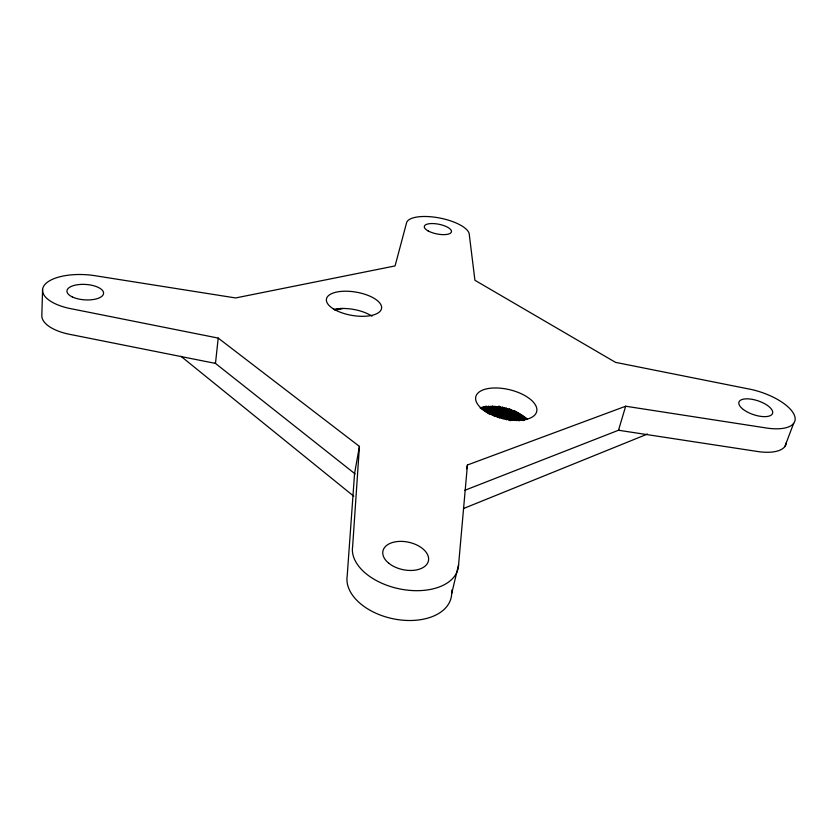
<?xml version="1.0" encoding="UTF-8"?>
<svg xmlns="http://www.w3.org/2000/svg" width="837" height="837" viewBox="0 0 837 837"><rect width="100%" height="100%" fill="white"/><g stroke="black" fill="none" stroke-linecap="round" stroke-linejoin="round"><path stroke-width="1.26" d="M42.582 289.456L41.85 314.806A41.986 18.414 3.3 0 0 72.202 334.831L215.475 363.415L218.206 338.085L73.29 309.167A42.446 17.891 3.7 0 1 44.183 285.438A42.446 17.891 3.7 0 1 96.673 275.969L235.595 297.951L395.074 265.925L406.437 223.291A31.984 11.446 11.2 0 1 438.808 217.85A31.984 11.446 11.2 0 1 469.306 234.789L474.924 280.28L615.519 362.358L747.514 388.724A40.992 16.824 18.6 0 1 794.229 414.89A40.992 16.824 18.6 0 1 764.463 427.697L625.668 406.227L467.433 464.995L466.544 468.804M218.206 338.085L359.429 446.414L352.628 546.645A53.882 32.455 12.2 0 0 402.566 589.457A53.882 32.455 12.2 0 0 458.592 564.682L467.433 464.995M359.429 446.414L354.574 473.48L347.188 576.023A53.108 33.177 12.3 0 0 396.163 619.349A53.108 33.177 12.3 0 0 451.656 593.684L452.022 589.813M451.656 593.684L458.592 564.682M625.668 406.227L618.501 430.249L755.853 451.237A40.553 17.326 18.9 0 0 786.403 442.292M784.844 446.581L793.633 423.376M463.447 508.561L647.451 434.058M464.807 490.304L619.16 429.988M334.685 309.826L341.025 308.414M335.271 310.14L342.919 308.424M514.127 410.507L527.226 419.128M509.451 408.822L525.824 419.619M506.04 407.975L524.464 420.143M502.462 407.012L523.052 420.634M498.883 406.05L520.562 420.415M497.471 406.52L519.149 420.917M494.97 406.28L516.649 420.687M492.459 406.029L514.138 420.467M491.037 406.51L511.637 420.237M488.526 406.259L510.204 420.739M486.004 406.008L506.605 419.787M484.571 406.479L503.006 418.835M483.137 406.96L499.396 417.872M481.693 407.441L494.709 416.177M481.327 408.644L490.011 414.482M214.942 362.996L355.118 473.909M181.012 356.332L353.758 496.205M480.135 407.996A31.053 15.139 13.8 0 1 527.352 419.347M333.9 309.397A27.726 12.095 9.6 0 1 371.931 316.145M333.147 308.717A27.935 11.812 9.6 0 0 380.103 311.28A27.935 11.812 9.6 0 0 348.726 291.297A27.935 11.812 9.6 0 0 333.147 308.717M485.659 411.532A31.325 14.815 13.7 0 0 536.182 412.986A31.325 14.815 13.7 0 0 496.916 387.981A31.325 14.815 13.7 0 0 485.659 411.532M743.402 409.544A17.713 7.261 18.6 0 0 771.996 414.388A17.713 7.261 18.6 0 0 751.929 399.291A17.713 7.261 18.6 0 0 743.402 409.544M388.849 563.291A23.269 14.009 12.2 0 0 427.592 563.102A23.269 14.009 12.2 0 0 400.588 541.372A23.269 14.009 12.2 0 0 388.849 563.291M72.254 296.905A18.341 7.721 3.7 0 0 102.92 295.137A18.341 7.721 3.7 0 0 80.603 284.423A18.341 7.721 3.7 0 0 72.254 296.905M428.094 230.897A13.821 4.938 11.2 0 0 450.955 232.738A13.821 4.938 11.2 0 0 434.644 223.657A13.821 4.938 11.2 0 0 428.094 230.897"/></g></svg>
